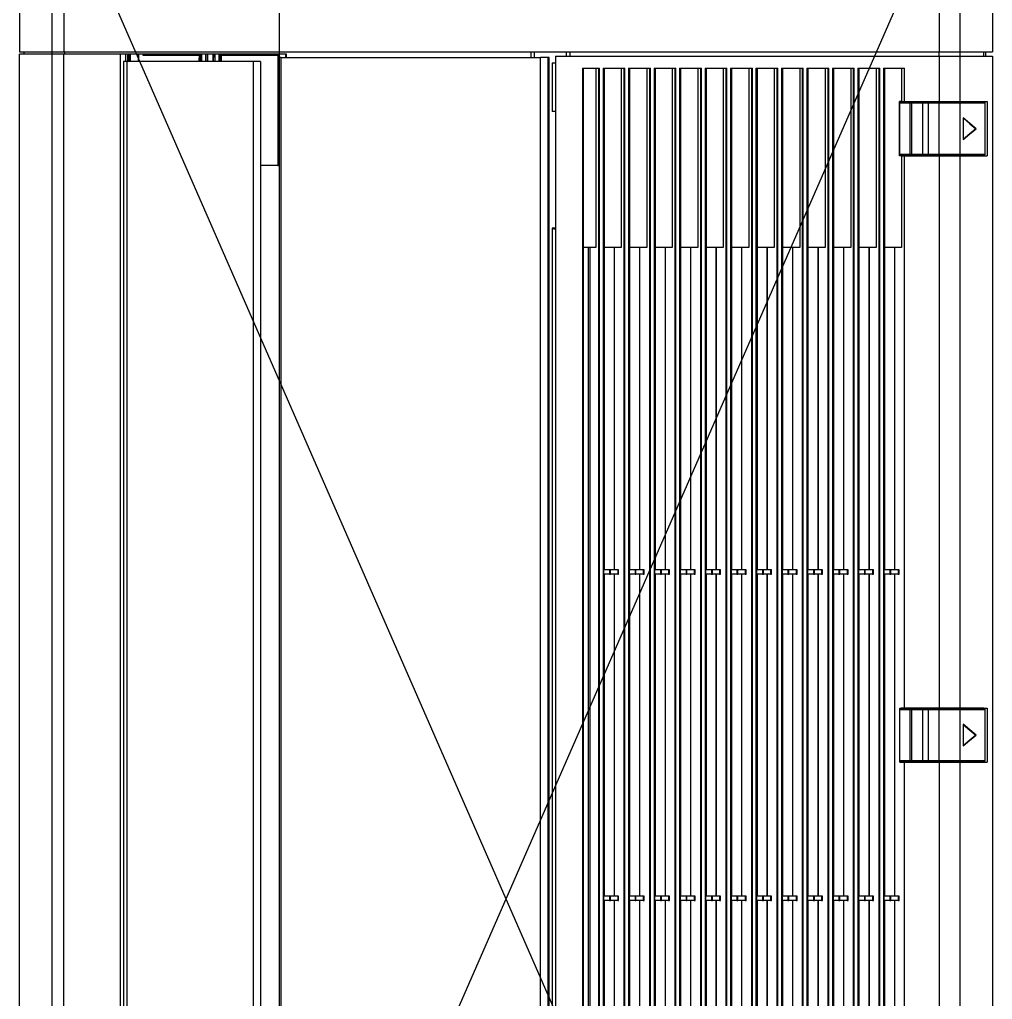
# Model space of a CAD drawing. Header units: inches. Extents: x 47110 to 276445, y 19043 to 183074.
# Drawn here: x 137033.1 to 137483.1, y 131092.5 to 131545.7 of the extents above; entities that cross this region are included whole.
import ezdxf

# ---------------------------------------------------------------- set-up
doc = ezdxf.new("R2010")
doc.units = ezdxf.units.IN
doc.header["$LTSCALE"] = 50
doc.header["$MEASUREMENT"] = 0
doc.layers.add('purge', color=190, linetype='Continuous', plot=False)

# ---------------------------------------------------------------- blocks, each defined once
blk = doc.blocks.new('FSFSGF')
at = {"color": 8}
for p, q in [((325592.82, 82269.86), (325592.82, 83050.86)), ((325618.89, 83050.86), (325618.89, 82269.86)), ((325639.32, 83050.86), (325639.32, 82269.86)), ((325189.31, 82270.86), (325189.31, 83049.86)), ((325391.4, 82270.86), (325391.4, 83049.86)), ((325394.4, 83049.36), (325394.4, 82271.36)), ((325394.99, 82271.36), (325394.99, 83049.36)), ((325398.4, 83049.36), (325398.4, 82271.36)), ((325518.28, 83049.36), (325518.28, 82271.36)), ((325519.32, 82271.36), (325519.32, 83049.36)), ((325527.82, 82273.36), (325527.82, 83047.36)), ((325531.26, 82273.36), (325531.26, 83047.36)), ((325589.63, 83047.36), (325589.63, 82273.36)), ((325591.32, 82273.36), (325591.32, 83047.36)), ((325239.73, 82276.36), (325239.73, 83044.86)), ((325241.41, 83044.86), (325241.41, 82276.36)), ((325241.87, 82276.36), (325241.87, 83044.86)), ((325251.52, 82276.36), (325251.52, 83044.86)), ((325253.2, 83044.86), (325253.2, 82276.36)), ((325253.66, 82276.36), (325253.66, 83044.86)), ((325263.31, 82276.36), (325263.31, 83044.86)), ((325264.99, 83044.86), (325264.99, 82276.36)), ((325265.45, 82276.36), (325265.45, 83044.86)), ((325275.1, 82276.36), (325275.1, 83044.86)), ((325276.78, 83044.86), (325276.78, 82276.36)), ((325277.24, 82276.36), (325277.24, 83044.86)), ((325286.89, 82276.36), (325286.89, 83044.86)), ((325288.57, 83044.86), (325288.57, 82276.36)), ((325289.03, 82276.36), (325289.03, 83044.86)), ((325298.68, 82276.36), (325298.68, 83044.86)), ((325300.36, 83044.86), (325300.36, 82276.36)), ((325300.82, 82276.36), (325300.82, 83044.86)), ((325310.47, 82276.36), (325310.47, 83044.86)), ((325312.15, 83044.86), (325312.15, 82276.36)), ((325312.61, 82276.36), (325312.61, 83044.86)), ((325322.26, 82276.36), (325322.26, 83044.86)), ((325323.94, 83044.86), (325323.94, 82276.36)), ((325324.4, 82276.36), (325324.4, 83044.86)), ((325334.05, 82276.36), (325334.05, 83044.86)), ((325335.73, 83044.86), (325335.73, 82276.36)), ((325336.19, 82276.36), (325336.19, 83044.86)), ((325345.84, 82276.36), (325345.84, 83044.86)), ((325347.52, 83044.86), (325347.52, 82276.36)), ((325347.98, 82276.36), (325347.98, 83044.86)), ((325357.64, 82276.36), (325357.64, 83044.86)), ((325359.31, 83044.86), (325359.31, 82276.36)), ((325359.77, 82276.36), (325359.77, 83044.86)), ((325369.43, 82276.36), (325369.43, 83044.86)), ((325371.1, 83044.86), (325371.1, 82276.36)), ((325371.56, 82276.36), (325371.56, 83044.86)), ((325378.42, 83044.86), (325378.42, 82276.36)), ((325378.9, 82276.36), (325378.9, 83044.86)), ((325392.9, 82350.36), (325392.9, 83025.86)), ((325375.45, 82963.36), (325375.45, 82359.26)), ((325376.27, 82359.26), (325376.27, 82963.36)), ((325234.44, 82810.36), (325234.44, 82661.36)), ((325234.5, 82810.36), (325234.5, 82661.36)), ((325239.25, 82661.36), (325239.25, 82810.36)), ((325246.23, 82810.36), (325246.23, 82661.36)), ((325246.29, 82810.36), (325246.29, 82661.36)), ((325251.04, 82661.36), (325251.04, 82810.36)), ((325258.02, 82810.36), (325258.02, 82661.36)), ((325258.08, 82810.36), (325258.08, 82661.36)), ((325262.83, 82661.36), (325262.83, 82810.36)), ((325269.81, 82810.36), (325269.81, 82661.36)), ((325269.87, 82810.36), (325269.87, 82661.36)), ((325274.62, 82661.36), (325274.62, 82810.36)), ((325281.6, 82810.36), (325281.6, 82661.36)), ((325281.66, 82810.36), (325281.66, 82661.36)), ((325286.41, 82661.36), (325286.41, 82810.36)), ((325293.39, 82810.36), (325293.39, 82661.36)), ((325293.45, 82810.36), (325293.45, 82661.36)), ((325298.2, 82661.36), (325298.2, 82810.36)), ((325305.18, 82810.36), (325305.18, 82661.36)), ((325305.24, 82810.36), (325305.24, 82661.36)), ((325309.99, 82661.36), (325309.99, 82810.36)), ((325316.97, 82810.36), (325316.97, 82661.36)), ((325317.03, 82810.36), (325317.03, 82661.36)), ((325321.78, 82661.36), (325321.78, 82810.36)), ((325328.76, 82810.36), (325328.76, 82661.36)), ((325328.82, 82810.36), (325328.82, 82661.36)), ((325333.57, 82661.36), (325333.57, 82810.36)), ((325340.55, 82810.36), (325340.55, 82661.36)), ((325340.61, 82810.36), (325340.61, 82661.36)), ((325345.36, 82661.36), (325345.36, 82810.36)), ((325352.34, 82810.36), (325352.34, 82661.36)), ((325352.4, 82810.36), (325352.4, 82661.36)), ((325357.16, 82661.36), (325357.16, 82810.36)), ((325364.13, 82810.36), (325364.13, 82661.36)), ((325364.19, 82810.36), (325364.19, 82661.36)), ((325368.95, 82661.36), (325368.95, 82810.36)), ((325213.95, 82597.36), (325213.95, 82723.36)), ((325229.93, 82723.36), (325229.93, 82597.36)), ((325232.5, 82661.36), (325232.5, 82659.36)), ((325232.69, 82661.36), (325232.5, 82661.36)), ((325232.96, 82661.36), (325232.69, 82661.36)), ((325232.96, 82659.36), (325232.96, 82661.36)), ((325232.96, 82661.36), (325236.31, 82661.36)), ((325236.31, 82661.36), (325236.31, 82659.36)), ((325236.55, 82661.36), (325236.31, 82661.36)), ((325236.72, 82661.36), (325236.55, 82661.36)), ((325236.72, 82659.36), (325236.72, 82661.36)), ((325236.72, 82661.36), (325239.31, 82661.36)), ((325239.31, 82661.36), (325239.31, 82659.36)), ((325244.29, 82661.36), (325244.29, 82659.36)), ((325244.48, 82661.36), (325244.29, 82661.36)), ((325244.75, 82661.36), (325244.48, 82661.36)), ((325244.75, 82659.36), (325244.75, 82661.36)), ((325244.75, 82661.36), (325248.1, 82661.36)), ((325248.1, 82661.36), (325248.1, 82659.36)), ((325248.34, 82661.36), (325248.1, 82661.36)), ((325248.52, 82661.36), (325248.34, 82661.36)), ((325248.52, 82659.36), (325248.52, 82661.36)), ((325248.52, 82661.36), (325251.1, 82661.36)), ((325251.1, 82661.36), (325251.1, 82659.36)), ((325256.08, 82661.36), (325256.08, 82659.36)), ((325256.27, 82661.36), (325256.08, 82661.36)), ((325256.54, 82661.36), (325256.27, 82661.36)), ((325256.54, 82659.36), (325256.54, 82661.36)), ((325256.54, 82661.36), (325259.89, 82661.36)), ((325259.89, 82661.36), (325259.89, 82659.36)), ((325260.13, 82661.36), (325259.89, 82661.36)), ((325260.31, 82661.36), (325260.13, 82661.36)), ((325260.31, 82661.36), (325262.89, 82661.36)), ((325260.31, 82659.36), (325260.31, 82661.36)), ((325262.89, 82661.36), (325262.89, 82659.36)), ((325267.87, 82661.36), (325267.87, 82659.36)), ((325268.07, 82661.36), (325267.87, 82661.36)), ((325268.33, 82661.36), (325268.07, 82661.36)), ((325268.33, 82659.36), (325268.33, 82661.36)), ((325268.33, 82661.36), (325271.68, 82661.36)), ((325271.68, 82661.36), (325271.68, 82659.36)), ((325271.92, 82661.36), (325271.68, 82661.36)), ((325272.1, 82661.36), (325271.92, 82661.36)), ((325272.1, 82661.36), (325274.68, 82661.36)), ((325272.1, 82659.36), (325272.1, 82661.36)), ((325274.68, 82661.36), (325274.68, 82659.36)), ((325279.66, 82661.36), (325279.66, 82659.36)), ((325279.86, 82661.36), (325279.66, 82661.36)), ((325280.12, 82661.36), (325279.86, 82661.36)), ((325280.12, 82659.36), (325280.12, 82661.36)), ((325280.12, 82661.36), (325283.47, 82661.36)), ((325283.47, 82661.36), (325283.47, 82659.36)), ((325283.71, 82661.36), (325283.47, 82661.36)), ((325283.89, 82661.36), (325283.71, 82661.36)), ((325283.89, 82661.36), (325286.48, 82661.36)), ((325283.89, 82659.36), (325283.89, 82661.36)), ((325286.48, 82661.36), (325286.48, 82659.36)), ((325291.45, 82661.36), (325291.45, 82659.36)), ((325291.65, 82661.36), (325291.45, 82661.36)), ((325291.91, 82661.36), (325291.65, 82661.36)), ((325291.91, 82659.36), (325291.91, 82661.36)), ((325291.91, 82661.36), (325295.26, 82661.36)), ((325295.26, 82661.36), (325295.26, 82659.36)), ((325295.5, 82661.36), (325295.26, 82661.36)), ((325295.68, 82661.36), (325295.5, 82661.36)), ((325295.68, 82661.36), (325298.27, 82661.36)), ((325295.68, 82659.36), (325295.68, 82661.36)), ((325298.27, 82661.36), (325298.27, 82659.36)), ((325303.24, 82661.36), (325303.24, 82659.36)), ((325303.44, 82661.36), (325303.24, 82661.36)), ((325303.7, 82661.36), (325303.44, 82661.36)), ((325303.7, 82659.36), (325303.7, 82661.36)), ((325303.7, 82661.36), (325307.05, 82661.36)), ((325307.05, 82661.36), (325307.05, 82659.36)), ((325307.29, 82661.36), (325307.05, 82661.36)), ((325307.47, 82661.36), (325307.29, 82661.36)), ((325307.47, 82661.36), (325310.06, 82661.36)), ((325307.47, 82659.36), (325307.47, 82661.36)), ((325310.06, 82661.36), (325310.06, 82659.36)), ((325315.04, 82661.36), (325315.04, 82659.36)), ((325315.23, 82661.36), (325315.04, 82661.36)), ((325315.49, 82661.36), (325315.23, 82661.36)), ((325315.49, 82659.36), (325315.49, 82661.36)), ((325315.49, 82661.36), (325318.84, 82661.36)), ((325318.84, 82661.36), (325318.84, 82659.36)), ((325319.08, 82661.36), (325318.84, 82661.36)), ((325319.26, 82661.36), (325319.08, 82661.36)), ((325319.26, 82661.36), (325321.85, 82661.36)), ((325319.26, 82659.36), (325319.26, 82661.36)), ((325321.85, 82661.36), (325321.85, 82659.36)), ((325326.83, 82661.36), (325326.83, 82659.36)), ((325327.02, 82661.36), (325326.83, 82661.36)), ((325327.28, 82661.36), (325327.02, 82661.36)), ((325327.28, 82659.36), (325327.28, 82661.36)), ((325327.28, 82661.36), (325330.63, 82661.36)), ((325330.63, 82661.36), (325330.63, 82659.36)), ((325330.87, 82661.36), (325330.63, 82661.36)), ((325331.05, 82661.36), (325330.87, 82661.36)), ((325331.05, 82659.36), (325331.05, 82661.36)), ((325331.05, 82661.36), (325333.64, 82661.36)), ((325333.64, 82661.36), (325333.64, 82659.36)), ((325338.62, 82661.36), (325338.62, 82659.36)), ((325338.81, 82661.36), (325338.62, 82661.36)), ((325339.07, 82661.36), (325338.81, 82661.36)), ((325339.07, 82659.36), (325339.07, 82661.36)), ((325339.07, 82661.36), (325342.42, 82661.36)), ((325342.42, 82661.36), (325342.42, 82659.36)), ((325342.66, 82661.36), (325342.42, 82661.36)), ((325342.84, 82661.36), (325342.66, 82661.36)), ((325342.84, 82659.36), (325342.84, 82661.36)), ((325342.84, 82661.36), (325345.43, 82661.36)), ((325345.43, 82661.36), (325345.43, 82659.36)), ((325350.41, 82661.36), (325350.41, 82659.36)), ((325350.6, 82661.36), (325350.41, 82661.36)), ((325350.86, 82661.36), (325350.6, 82661.36)), ((325350.86, 82659.36), (325350.86, 82661.36)), ((325350.86, 82661.36), (325354.21, 82661.36)), ((325354.21, 82661.36), (325354.21, 82659.36)), ((325354.46, 82661.36), (325354.21, 82661.36)), ((325354.63, 82661.36), (325354.46, 82661.36)), ((325354.63, 82661.36), (325357.22, 82661.36)), ((325354.63, 82659.36), (325354.63, 82661.36)), ((325357.22, 82661.36), (325357.22, 82659.36)), ((325362.2, 82661.36), (325362.2, 82659.36)), ((325362.39, 82661.36), (325362.2, 82661.36)), ((325362.65, 82661.36), (325362.39, 82661.36)), ((325362.65, 82659.36), (325362.65, 82661.36)), ((325362.65, 82661.36), (325366, 82661.36)), ((325366, 82661.36), (325366, 82659.36)), ((325366.25, 82661.36), (325366, 82661.36)), ((325366.42, 82661.36), (325366.25, 82661.36)), ((325366.42, 82659.36), (325366.42, 82661.36)), ((325366.42, 82661.36), (325369.01, 82661.36)), ((325369.01, 82661.36), (325369.01, 82659.36)), ((325232.5, 82659.36), (325232.69, 82659.36)), ((325232.69, 82659.36), (325232.96, 82659.36)), ((325232.96, 82659.36), (325236.31, 82659.36)), ((325234.44, 82659.36), (325234.44, 82510.36)), ((325234.5, 82659.36), (325234.5, 82510.36)), ((325236.31, 82659.36), (325236.55, 82659.36)), ((325236.55, 82659.36), (325236.72, 82659.36)), ((325236.72, 82659.36), (325239.31, 82659.36)), ((325239.25, 82510.36), (325239.25, 82659.36)), ((325244.29, 82659.36), (325244.48, 82659.36)), ((325244.48, 82659.36), (325244.75, 82659.36)), ((325244.75, 82659.36), (325248.1, 82659.36)), ((325246.23, 82659.36), (325246.23, 82510.36)), ((325246.29, 82659.36), (325246.29, 82510.36)), ((325248.1, 82659.36), (325248.34, 82659.36)), ((325248.34, 82659.36), (325248.52, 82659.36)), ((325248.52, 82659.36), (325251.1, 82659.36)), ((325251.04, 82510.36), (325251.04, 82659.36)), ((325256.08, 82659.36), (325256.27, 82659.36)), ((325256.27, 82659.36), (325256.54, 82659.36)), ((325256.54, 82659.36), (325259.89, 82659.36)), ((325258.02, 82659.36), (325258.02, 82510.36)), ((325258.08, 82659.36), (325258.08, 82510.36)), ((325259.89, 82659.36), (325260.13, 82659.36)), ((325260.13, 82659.36), (325260.31, 82659.36)), ((325260.31, 82659.36), (325262.89, 82659.36)), ((325262.83, 82510.36), (325262.83, 82659.36)), ((325267.87, 82659.36), (325268.07, 82659.36)), ((325268.07, 82659.36), (325268.33, 82659.36)), ((325268.33, 82659.36), (325271.68, 82659.36)), ((325269.81, 82659.36), (325269.81, 82510.36)), ((325269.87, 82659.36), (325269.87, 82510.36)), ((325271.68, 82659.36), (325271.92, 82659.36)), ((325271.92, 82659.36), (325272.1, 82659.36)), ((325272.1, 82659.36), (325274.68, 82659.36)), ((325274.62, 82510.36), (325274.62, 82659.36)), ((325279.66, 82659.36), (325279.86, 82659.36)), ((325279.86, 82659.36), (325280.12, 82659.36)), ((325280.12, 82659.36), (325283.47, 82659.36)), ((325281.6, 82659.36), (325281.6, 82510.36)), ((325281.66, 82659.36), (325281.66, 82510.36)), ((325283.47, 82659.36), (325283.71, 82659.36)), ((325283.71, 82659.36), (325283.89, 82659.36)), ((325283.89, 82659.36), (325286.48, 82659.36)), ((325286.41, 82510.36), (325286.41, 82659.36)), ((325291.45, 82659.36), (325291.65, 82659.36)), ((325291.65, 82659.36), (325291.91, 82659.36)), ((325291.91, 82659.36), (325295.26, 82659.36)), ((325293.39, 82659.36), (325293.39, 82510.36)), ((325293.45, 82659.36), (325293.45, 82510.36)), ((325295.26, 82659.36), (325295.5, 82659.36)), ((325295.5, 82659.36), (325295.68, 82659.36)), ((325295.68, 82659.36), (325298.27, 82659.36)), ((325298.2, 82510.36), (325298.2, 82659.36)), ((325303.24, 82659.36), (325303.44, 82659.36)), ((325303.44, 82659.36), (325303.7, 82659.36)), ((325303.7, 82659.36), (325307.05, 82659.36)), ((325305.18, 82659.36), (325305.18, 82510.36)), ((325305.24, 82659.36), (325305.24, 82510.36)), ((325307.05, 82659.36), (325307.29, 82659.36)), ((325307.29, 82659.36), (325307.47, 82659.36)), ((325307.47, 82659.36), (325310.06, 82659.36)), ((325309.99, 82510.36), (325309.99, 82659.36)), ((325315.04, 82659.36), (325315.23, 82659.36)), ((325315.23, 82659.36), (325315.49, 82659.36)), ((325315.49, 82659.36), (325318.84, 82659.36)), ((325316.97, 82659.36), (325316.97, 82510.36)), ((325317.03, 82659.36), (325317.03, 82510.36)), ((325318.84, 82659.36), (325319.08, 82659.36)), ((325319.08, 82659.36), (325319.26, 82659.36)), ((325319.26, 82659.36), (325321.85, 82659.36)), ((325321.78, 82510.36), (325321.78, 82659.36)), ((325326.83, 82659.36), (325327.02, 82659.36)), ((325327.02, 82659.36), (325327.28, 82659.36)), ((325327.28, 82659.36), (325330.63, 82659.36)), ((325328.76, 82659.36), (325328.76, 82510.36)), ((325328.82, 82659.36), (325328.82, 82510.36)), ((325330.63, 82659.36), (325330.87, 82659.36)), ((325330.87, 82659.36), (325331.05, 82659.36)), ((325331.05, 82659.36), (325333.64, 82659.36)), ((325333.57, 82510.36), (325333.57, 82659.36)), ((325338.62, 82659.36), (325338.81, 82659.36)), ((325338.81, 82659.36), (325339.07, 82659.36)), ((325339.07, 82659.36), (325342.42, 82659.36)), ((325340.55, 82659.36), (325340.55, 82510.36)), ((325340.61, 82659.36), (325340.61, 82510.36)), ((325342.42, 82659.36), (325342.66, 82659.36)), ((325342.66, 82659.36), (325342.84, 82659.36)), ((325342.84, 82659.36), (325345.43, 82659.36)), ((325345.36, 82510.36), (325345.36, 82659.36)), ((325350.41, 82659.36), (325350.6, 82659.36)), ((325350.6, 82659.36), (325350.86, 82659.36)), ((325350.86, 82659.36), (325354.21, 82659.36)), ((325352.34, 82659.36), (325352.34, 82510.36)), ((325352.4, 82659.36), (325352.4, 82510.36)), ((325354.21, 82659.36), (325354.46, 82659.36)), ((325354.46, 82659.36), (325354.63, 82659.36)), ((325354.63, 82659.36), (325357.22, 82659.36)), ((325357.16, 82510.36), (325357.16, 82659.36)), ((325362.2, 82659.36), (325362.39, 82659.36)), ((325362.39, 82659.36), (325362.65, 82659.36)), ((325362.65, 82659.36), (325366, 82659.36)), ((325364.13, 82659.36), (325364.13, 82510.36)), ((325364.19, 82659.36), (325364.19, 82510.36)), ((325366, 82659.36), (325366.25, 82659.36)), ((325366.25, 82659.36), (325366.42, 82659.36)), ((325366.42, 82659.36), (325369.01, 82659.36)), ((325368.95, 82510.36), (325368.95, 82659.36)), ((325191.73, 82572.36), (325191.73, 82597.36)), ((325194.63, 82597.36), (325191.73, 82597.36)), ((325192.86, 82596.76), (325192.97, 82597.12)), ((325192.97, 82597.12), (325193.23, 82597.26)), ((325196.04, 82597.26), (325193.23, 82597.26)), ((325197.95, 82597.36), (325194.63, 82597.36)), ((325199.19, 82597.26), (325196.04, 82597.26)), ((325201.62, 82597.36), (325197.95, 82597.36)), ((325202.62, 82597.26), (325199.19, 82597.26)), ((325205.56, 82597.36), (325201.62, 82597.36)), ((325206.26, 82597.26), (325202.62, 82597.26)), ((325205.18, 82597.26), (325205.28, 82597.36)), ((325209.7, 82597.36), (325205.56, 82597.36)), ((325210.07, 82597.26), (325206.26, 82597.26)), ((325207.58, 82597.36), (325207.58, 82597.26)), ((325213.95, 82597.36), (325209.7, 82597.36)), ((325213.97, 82597.26), (325210.07, 82597.26)), ((325212.58, 82597.26), (325212.58, 82597.36)), ((325229.93, 82597.36), (325213.95, 82597.36)), ((325213.95, 82597.12), (325213.97, 82597.26)), ((325213.95, 82596.76), (325213.95, 82597.12)), ((325215.69, 82597.26), (325213.97, 82597.26)), ((325214.58, 82597.36), (325214.58, 82597.26)), ((325217.24, 82597.26), (325215.69, 82597.26)), ((325218.49, 82597.26), (325217.24, 82597.26)), ((325219.33, 82597.26), (325218.49, 82597.26)), ((325218.86, 82596.76), (325218.99, 82597.12)), ((325218.99, 82597.12), (325219.33, 82597.26)), ((325220.24, 82597.26), (325219.33, 82597.26)), ((325221.68, 82597.26), (325220.24, 82597.26)), ((325226.59, 82597.26), (325221.68, 82597.26)), ((325221.68, 82597.26), (325221.68, 82597.12)), ((325221.68, 82597.12), (325221.68, 82596.76)), ((325226.85, 82597.26), (325226.59, 82597.26)), ((325226.59, 82597.26), (325226.59, 82597.12)), ((325226.59, 82597.12), (325226.59, 82596.76)), ((325227.03, 82597.26), (325226.85, 82597.26)), ((325231.51, 82597.26), (325227.03, 82597.26)), ((325227.03, 82597.26), (325227.34, 82597.12)), ((325227.34, 82597.12), (325227.47, 82596.76)), ((325232.08, 82597.36), (325229.93, 82597.36)), ((325231.91, 82597.12), (325231.51, 82597.26)), ((325232.08, 82596.76), (325231.91, 82597.12)), ((325232.08, 82597.36), (325232.08, 82572.36)), ((325192.73, 82596.76), (325192.73, 82572.96)), ((325192.73, 82596.76), (325192.76, 82596.76)), ((325192.76, 82596.76), (325192.86, 82596.76)), ((325192.86, 82572.96), (325192.86, 82596.76)), ((325192.86, 82596.76), (325195.72, 82596.76)), ((325195.72, 82596.76), (325198.92, 82596.76)), ((325198.92, 82596.76), (325202.4, 82596.76)), ((325202.4, 82596.76), (325206.11, 82596.76)), ((325206.11, 82596.76), (325209.98, 82596.76)), ((325209.98, 82596.76), (325213.95, 82596.76)), ((325213.95, 82596.76), (325213.95, 82572.96)), ((325213.95, 82596.76), (325216.02, 82596.76)), ((325216.02, 82596.76), (325217.75, 82596.76)), ((325217.75, 82596.76), (325218.86, 82596.76)), ((325218.86, 82596.76), (325218.86, 82572.96)), ((325218.86, 82596.76), (325219.95, 82596.76)), ((325219.95, 82596.76), (325221.68, 82596.76)), ((325221.68, 82596.76), (325226.59, 82596.76)), ((325221.68, 82572.96), (325221.68, 82596.76)), ((325226.59, 82596.76), (325226.59, 82572.96)), ((325226.59, 82596.76), (325227.1, 82596.76)), ((325227.1, 82596.76), (325227.47, 82596.76)), ((325227.47, 82572.96), (325227.47, 82596.76)), ((325227.47, 82596.76), (325232.08, 82596.76)), ((325232.08, 82596.76), (325232.08, 82572.96)), ((325199.7, 82587.18), (325202.68, 82589.65)), ((325202.8, 82589.84), (325199.71, 82587.27)), ((325202.68, 82589.65), (325202.69, 82589.66)), ((325202.68, 82589.65), (325202.68, 82580.08)), ((325202.68, 82589.65), (325202.68, 82589.65)), ((325202.68, 82589.65), (325202.68, 82589.65)), ((325202.69, 82589.67), (325202.72, 82589.72)), ((325202.69, 82589.66), (325202.69, 82589.67)), ((325202.72, 82589.72), (325202.75, 82589.77)), ((325202.75, 82589.77), (325202.76, 82589.8)), ((325202.76, 82589.8), (325202.78, 82589.82)), ((325202.78, 82589.82), (325202.79, 82589.83)), ((325202.79, 82589.83), (325202.8, 82589.84)), ((325202.82, 82589.86), (325202.8, 82589.84)), ((325202.82, 82579.86), (325202.82, 82589.86)), ((325199.71, 82587.27), (325196.82, 82584.86)), ((325196.82, 82584.86), (325199.71, 82582.46)), ((325196.82, 82584.86), (325196.82, 82584.86)), ((325196.82, 82584.86), (325196.83, 82584.86)), ((325196.83, 82584.86), (325196.84, 82584.86)), ((325196.84, 82584.86), (325196.86, 82584.86)), ((325196.86, 82584.86), (325196.89, 82584.86)), ((325196.89, 82584.86), (325196.92, 82584.86)), ((325196.92, 82584.86), (325199.7, 82587.18)), ((325199.7, 82582.55), (325196.92, 82584.86)), ((325196.92, 82584.86), (325196.92, 82584.86)), ((325196.92, 82584.86), (325196.92, 82584.86)), ((325202.68, 82580.08), (325199.7, 82582.55)), ((325199.71, 82582.46), (325202.8, 82579.88)), ((325202.68, 82580.07), (325202.68, 82580.08)), ((325202.69, 82580.07), (325202.68, 82580.07)), ((325202.68, 82580.07), (325202.68, 82580.07)), ((325202.69, 82580.06), (325202.69, 82580.07)), ((325202.72, 82580), (325202.69, 82580.06)), ((325202.75, 82579.95), (325202.72, 82580)), ((325202.76, 82579.93), (325202.75, 82579.95)), ((325202.78, 82579.9), (325202.76, 82579.93)), ((325202.79, 82579.89), (325202.78, 82579.9)), ((325202.8, 82579.88), (325202.79, 82579.89)), ((325202.8, 82579.88), (325202.82, 82579.86)), ((325194.63, 82572.36), (325191.73, 82572.36)), ((325192.76, 82572.96), (325192.73, 82572.96)), ((325192.86, 82572.96), (325192.76, 82572.96)), ((325195.72, 82572.96), (325192.86, 82572.96)), ((325192.97, 82572.61), (325192.86, 82572.96)), ((325193.23, 82572.46), (325192.97, 82572.61)), ((325193.23, 82572.46), (325196.04, 82572.46)), ((325197.95, 82572.36), (325194.63, 82572.36)), ((325198.92, 82572.96), (325195.72, 82572.96)), ((325196.04, 82572.46), (325199.19, 82572.46)), ((325201.62, 82572.36), (325197.95, 82572.36)), ((325202.4, 82572.96), (325198.92, 82572.96)), ((325199.19, 82572.46), (325202.62, 82572.46)), ((325205.56, 82572.36), (325201.62, 82572.36)), ((325206.11, 82572.96), (325202.4, 82572.96)), ((325202.62, 82572.46), (325206.26, 82572.46)), ((325205.18, 82572.46), (325205.28, 82572.36)), ((325209.7, 82572.36), (325205.56, 82572.36)), ((325209.98, 82572.96), (325206.11, 82572.96)), ((325206.26, 82572.46), (325210.07, 82572.46)), ((325207.58, 82572.36), (325207.58, 82572.46)), ((325213.95, 82572.36), (325209.7, 82572.36)), ((325213.95, 82572.96), (325209.98, 82572.96)), ((325210.07, 82572.46), (325213.97, 82572.46)), ((325212.58, 82572.46), (325212.58, 82572.36)), ((325213.95, 82572.61), (325213.95, 82572.96)), ((325216.02, 82572.96), (325213.95, 82572.96)), ((325213.97, 82572.46), (325213.95, 82572.61)), ((325213.95, 82316.86), (325213.95, 82572.36)), ((325229.93, 82572.36), (325213.95, 82572.36)), ((325213.97, 82572.46), (325215.69, 82572.46)), ((325214.58, 82572.36), (325214.58, 82572.46)), ((325215.69, 82572.46), (325217.24, 82572.46)), ((325217.75, 82572.96), (325216.02, 82572.96)), ((325217.24, 82572.46), (325218.49, 82572.46)), ((325218.86, 82572.96), (325217.75, 82572.96)), ((325218.49, 82572.46), (325219.33, 82572.46)), ((325219.95, 82572.96), (325218.86, 82572.96)), ((325218.99, 82572.61), (325218.86, 82572.96)), ((325219.33, 82572.46), (325218.99, 82572.61)), ((325219.33, 82572.46), (325220.24, 82572.46)), ((325221.68, 82572.96), (325219.95, 82572.96)), ((325220.24, 82572.46), (325221.68, 82572.46)), ((325226.59, 82572.96), (325221.68, 82572.96)), ((325221.68, 82572.96), (325221.68, 82572.61)), ((325221.68, 82572.61), (325221.68, 82572.46)), ((325221.68, 82572.46), (325226.59, 82572.46)), ((325227.1, 82572.96), (325226.59, 82572.96)), ((325226.59, 82572.96), (325226.59, 82572.61)), ((325226.59, 82572.61), (325226.59, 82572.46)), ((325226.59, 82572.46), (325226.85, 82572.46)), ((325226.85, 82572.46), (325227.03, 82572.46)), ((325227.34, 82572.61), (325227.03, 82572.46)), ((325227.03, 82572.46), (325231.51, 82572.46)), ((325227.47, 82572.96), (325227.1, 82572.96)), ((325227.47, 82572.96), (325227.34, 82572.61)), ((325232.08, 82572.96), (325227.47, 82572.96)), ((325229.93, 82572.36), (325229.93, 82316.86)), ((325232.08, 82572.36), (325229.93, 82572.36)), ((325231.51, 82572.46), (325231.91, 82572.61)), ((325231.91, 82572.61), (325232.08, 82572.96)), ((325232.5, 82510.36), (325232.5, 82508.36)), ((325232.69, 82510.36), (325232.5, 82510.36)), ((325232.5, 82508.36), (325232.69, 82508.36)), ((325232.96, 82510.36), (325232.69, 82510.36)), ((325232.69, 82508.36), (325232.96, 82508.36)), ((325232.96, 82508.36), (325232.96, 82510.36)), ((325232.96, 82510.36), (325236.31, 82510.36)), ((325232.96, 82508.36), (325236.31, 82508.36)), ((325234.44, 82508.36), (325234.44, 82359.26)), ((325234.5, 82508.36), (325234.5, 82359.26)), ((325236.31, 82510.36), (325236.31, 82508.36)), ((325236.55, 82510.36), (325236.31, 82510.36)), ((325236.31, 82508.36), (325236.55, 82508.36)), ((325236.72, 82510.36), (325236.55, 82510.36)), ((325236.55, 82508.36), (325236.72, 82508.36)), ((325236.72, 82510.36), (325239.31, 82510.36)), ((325236.72, 82508.36), (325236.72, 82510.36)), ((325236.72, 82508.36), (325239.31, 82508.36)), ((325239.25, 82359.26), (325239.25, 82508.36)), ((325239.31, 82510.36), (325239.31, 82508.36)), ((325244.29, 82510.36), (325244.29, 82508.36)), ((325244.48, 82510.36), (325244.29, 82510.36)), ((325244.29, 82508.36), (325244.48, 82508.36)), ((325244.75, 82510.36), (325244.48, 82510.36)), ((325244.48, 82508.36), (325244.75, 82508.36)), ((325244.75, 82508.36), (325244.75, 82510.36)), ((325244.75, 82510.36), (325248.1, 82510.36)), ((325244.75, 82508.36), (325248.1, 82508.36)), ((325246.23, 82508.36), (325246.23, 82359.26)), ((325246.29, 82508.36), (325246.29, 82359.26)), ((325248.1, 82510.36), (325248.1, 82508.36)), ((325248.34, 82510.36), (325248.1, 82510.36)), ((325248.1, 82508.36), (325248.34, 82508.36)), ((325248.52, 82510.36), (325248.34, 82510.36)), ((325248.34, 82508.36), (325248.52, 82508.36)), ((325248.52, 82508.36), (325248.52, 82510.36)), ((325248.52, 82510.36), (325251.1, 82510.36)), ((325248.52, 82508.36), (325251.1, 82508.36)), ((325251.04, 82359.26), (325251.04, 82508.36)), ((325251.1, 82510.36), (325251.1, 82508.36)), ((325256.08, 82510.36), (325256.08, 82508.36)), ((325256.27, 82510.36), (325256.08, 82510.36)), ((325256.08, 82508.36), (325256.27, 82508.36)), ((325256.54, 82510.36), (325256.27, 82510.36)), ((325256.27, 82508.36), (325256.54, 82508.36)), ((325256.54, 82508.36), (325256.54, 82510.36)), ((325256.54, 82510.36), (325259.89, 82510.36)), ((325256.54, 82508.36), (325259.89, 82508.36)), ((325258.02, 82508.36), (325258.02, 82359.26)), ((325258.08, 82508.36), (325258.08, 82359.26)), ((325259.89, 82510.36), (325259.89, 82508.36)), ((325260.13, 82510.36), (325259.89, 82510.36)), ((325259.89, 82508.36), (325260.13, 82508.36)), ((325260.31, 82510.36), (325260.13, 82510.36)), ((325260.13, 82508.36), (325260.31, 82508.36)), ((325260.31, 82508.36), (325260.31, 82510.36)), ((325260.31, 82510.36), (325262.89, 82510.36)), ((325260.31, 82508.36), (325262.89, 82508.36)), ((325262.83, 82359.26), (325262.83, 82508.36)), ((325262.89, 82510.36), (325262.89, 82508.36)), ((325267.87, 82510.36), (325267.87, 82508.36)), ((325268.07, 82510.36), (325267.87, 82510.36)), ((325267.87, 82508.36), (325268.07, 82508.36)), ((325268.33, 82510.36), (325268.07, 82510.36)), ((325268.07, 82508.36), (325268.33, 82508.36)), ((325268.33, 82508.36), (325268.33, 82510.36)), ((325268.33, 82510.36), (325271.68, 82510.36)), ((325268.33, 82508.36), (325271.68, 82508.36)), ((325269.81, 82508.36), (325269.81, 82359.26)), ((325269.87, 82508.36), (325269.87, 82359.26)), ((325271.68, 82510.36), (325271.68, 82508.36)), ((325271.92, 82510.36), (325271.68, 82510.36)), ((325271.68, 82508.36), (325271.92, 82508.36)), ((325272.1, 82510.36), (325271.92, 82510.36)), ((325271.92, 82508.36), (325272.1, 82508.36)), ((325272.1, 82510.36), (325274.68, 82510.36)), ((325272.1, 82508.36), (325272.1, 82510.36)), ((325272.1, 82508.36), (325274.68, 82508.36)), ((325274.62, 82359.26), (325274.62, 82508.36)), ((325274.68, 82510.36), (325274.68, 82508.36)), ((325279.66, 82510.36), (325279.66, 82508.36)), ((325279.86, 82510.36), (325279.66, 82510.36)), ((325279.66, 82508.36), (325279.86, 82508.36)), ((325280.12, 82510.36), (325279.86, 82510.36)), ((325279.86, 82508.36), (325280.12, 82508.36)), ((325280.12, 82508.36), (325280.12, 82510.36)), ((325280.12, 82510.36), (325283.47, 82510.36)), ((325280.12, 82508.36), (325283.47, 82508.36)), ((325281.6, 82508.36), (325281.6, 82359.26)), ((325281.66, 82508.36), (325281.66, 82359.26)), ((325283.47, 82510.36), (325283.47, 82508.36)), ((325283.71, 82510.36), (325283.47, 82510.36)), ((325283.47, 82508.36), (325283.71, 82508.36)), ((325283.89, 82510.36), (325283.71, 82510.36)), ((325283.71, 82508.36), (325283.89, 82508.36)), ((325283.89, 82510.36), (325286.48, 82510.36)), ((325283.89, 82508.36), (325283.89, 82510.36)), ((325283.89, 82508.36), (325286.48, 82508.36)), ((325286.41, 82359.26), (325286.41, 82508.36)), ((325286.48, 82510.36), (325286.48, 82508.36)), ((325291.45, 82510.36), (325291.45, 82508.36)), ((325291.65, 82510.36), (325291.45, 82510.36)), ((325291.45, 82508.36), (325291.65, 82508.36)), ((325291.91, 82510.36), (325291.65, 82510.36)), ((325291.65, 82508.36), (325291.91, 82508.36)), ((325291.91, 82508.36), (325291.91, 82510.36)), ((325291.91, 82510.36), (325295.26, 82510.36)), ((325291.91, 82508.36), (325295.26, 82508.36)), ((325293.39, 82508.36), (325293.39, 82359.26)), ((325293.45, 82508.36), (325293.45, 82359.26)), ((325295.26, 82510.36), (325295.26, 82508.36)), ((325295.5, 82510.36), (325295.26, 82510.36)), ((325295.26, 82508.36), (325295.5, 82508.36)), ((325295.68, 82510.36), (325295.5, 82510.36)), ((325295.5, 82508.36), (325295.68, 82508.36)), ((325295.68, 82508.36), (325295.68, 82510.36)), ((325295.68, 82510.36), (325298.27, 82510.36)), ((325295.68, 82508.36), (325298.27, 82508.36)), ((325298.2, 82359.26), (325298.2, 82508.36)), ((325298.27, 82510.36), (325298.27, 82508.36)), ((325303.24, 82510.36), (325303.24, 82508.36)), ((325303.44, 82510.36), (325303.24, 82510.36)), ((325303.24, 82508.36), (325303.44, 82508.36)), ((325303.7, 82510.36), (325303.44, 82510.36)), ((325303.44, 82508.36), (325303.7, 82508.36)), ((325303.7, 82508.36), (325303.7, 82510.36)), ((325303.7, 82510.36), (325307.05, 82510.36)), ((325303.7, 82508.36), (325307.05, 82508.36)), ((325305.18, 82508.36), (325305.18, 82359.26)), ((325305.24, 82508.36), (325305.24, 82359.26)), ((325307.05, 82510.36), (325307.05, 82508.36)), ((325307.29, 82510.36), (325307.05, 82510.36)), ((325307.05, 82508.36), (325307.29, 82508.36)), ((325307.47, 82510.36), (325307.29, 82510.36)), ((325307.29, 82508.36), (325307.47, 82508.36)), ((325307.47, 82508.36), (325307.47, 82510.36)), ((325307.47, 82510.36), (325310.06, 82510.36)), ((325307.47, 82508.36), (325310.06, 82508.36)), ((325309.99, 82359.26), (325309.99, 82508.36)), ((325310.06, 82510.36), (325310.06, 82508.36)), ((325315.04, 82510.36), (325315.04, 82508.36)), ((325315.23, 82510.36), (325315.04, 82510.36)), ((325315.04, 82508.36), (325315.23, 82508.36)), ((325315.49, 82510.36), (325315.23, 82510.36)), ((325315.23, 82508.36), (325315.49, 82508.36)), ((325315.49, 82508.36), (325315.49, 82510.36)), ((325315.49, 82510.36), (325318.84, 82510.36)), ((325315.49, 82508.36), (325318.84, 82508.36)), ((325316.97, 82508.36), (325316.97, 82359.26)), ((325317.03, 82508.36), (325317.03, 82359.26)), ((325318.84, 82510.36), (325318.84, 82508.36)), ((325319.08, 82510.36), (325318.84, 82510.36)), ((325318.84, 82508.36), (325319.08, 82508.36)), ((325319.26, 82510.36), (325319.08, 82510.36)), ((325319.08, 82508.36), (325319.26, 82508.36)), ((325319.26, 82510.36), (325321.85, 82510.36)), ((325319.26, 82508.36), (325319.26, 82510.36)), ((325319.26, 82508.36), (325321.85, 82508.36)), ((325321.78, 82359.26), (325321.78, 82508.36)), ((325321.85, 82510.36), (325321.85, 82508.36)), ((325326.83, 82510.36), (325326.83, 82508.36)), ((325327.02, 82510.36), (325326.83, 82510.36)), ((325326.83, 82508.36), (325327.02, 82508.36)), ((325327.28, 82510.36), (325327.02, 82510.36)), ((325327.02, 82508.36), (325327.28, 82508.36)), ((325327.28, 82508.36), (325327.28, 82510.36)), ((325327.28, 82510.36), (325330.63, 82510.36)), ((325327.28, 82508.36), (325330.63, 82508.36)), ((325328.76, 82508.36), (325328.76, 82359.26)), ((325328.82, 82508.36), (325328.82, 82359.26)), ((325330.63, 82510.36), (325330.63, 82508.36)), ((325330.87, 82510.36), (325330.63, 82510.36)), ((325330.63, 82508.36), (325330.87, 82508.36)), ((325331.05, 82510.36), (325330.87, 82510.36)), ((325330.87, 82508.36), (325331.05, 82508.36)), ((325331.05, 82510.36), (325333.64, 82510.36)), ((325331.05, 82508.36), (325331.05, 82510.36)), ((325331.05, 82508.36), (325333.64, 82508.36)), ((325333.57, 82359.26), (325333.57, 82508.36)), ((325333.64, 82510.36), (325333.64, 82508.36)), ((325338.62, 82510.36), (325338.62, 82508.36)), ((325338.81, 82510.36), (325338.62, 82510.36)), ((325338.62, 82508.36), (325338.81, 82508.36)), ((325339.07, 82510.36), (325338.81, 82510.36)), ((325338.81, 82508.36), (325339.07, 82508.36)), ((325339.07, 82508.36), (325339.07, 82510.36)), ((325339.07, 82510.36), (325342.42, 82510.36)), ((325339.07, 82508.36), (325342.42, 82508.36)), ((325340.55, 82508.36), (325340.55, 82359.26)), ((325340.61, 82508.36), (325340.61, 82359.26)), ((325342.42, 82510.36), (325342.42, 82508.36)), ((325342.66, 82510.36), (325342.42, 82510.36)), ((325342.42, 82508.36), (325342.66, 82508.36)), ((325342.84, 82510.36), (325342.66, 82510.36)), ((325342.66, 82508.36), (325342.84, 82508.36)), ((325342.84, 82510.36), (325345.43, 82510.36)), ((325342.84, 82508.36), (325342.84, 82510.36)), ((325342.84, 82508.36), (325345.43, 82508.36)), ((325345.36, 82359.26), (325345.36, 82508.36)), ((325345.43, 82510.36), (325345.43, 82508.36)), ((325350.41, 82510.36), (325350.41, 82508.36)), ((325350.6, 82510.36), (325350.41, 82510.36)), ((325350.41, 82508.36), (325350.6, 82508.36)), ((325350.86, 82510.36), (325350.6, 82510.36)), ((325350.6, 82508.36), (325350.86, 82508.36)), ((325350.86, 82508.36), (325350.86, 82510.36)), ((325350.86, 82510.36), (325354.21, 82510.36)), ((325350.86, 82508.36), (325354.21, 82508.36)), ((325352.34, 82508.36), (325352.34, 82359.26)), ((325352.4, 82508.36), (325352.4, 82359.26)), ((325354.21, 82510.36), (325354.21, 82508.36)), ((325354.46, 82510.36), (325354.21, 82510.36)), ((325354.21, 82508.36), (325354.46, 82508.36)), ((325354.63, 82510.36), (325354.46, 82510.36)), ((325354.46, 82508.36), (325354.63, 82508.36)), ((325354.63, 82510.36), (325357.22, 82510.36)), ((325354.63, 82508.36), (325354.63, 82510.36)), ((325354.63, 82508.36), (325357.22, 82508.36)), ((325357.16, 82359.26), (325357.16, 82508.36)), ((325357.22, 82510.36), (325357.22, 82508.36)), ((325362.2, 82510.36), (325362.2, 82508.36)), ((325362.39, 82510.36), (325362.2, 82510.36)), ((325362.2, 82508.36), (325362.39, 82508.36)), ((325362.65, 82510.36), (325362.39, 82510.36)), ((325362.39, 82508.36), (325362.65, 82508.36)), ((325362.65, 82508.36), (325362.65, 82510.36)), ((325362.65, 82510.36), (325366, 82510.36)), ((325362.65, 82508.36), (325366, 82508.36)), ((325364.13, 82508.36), (325364.13, 82359.26)), ((325364.19, 82508.36), (325364.19, 82359.26)), ((325366, 82510.36), (325366, 82508.36)), ((325366.25, 82510.36), (325366, 82510.36)), ((325366, 82508.36), (325366.25, 82508.36)), ((325366.42, 82510.36), (325366.25, 82510.36)), ((325366.25, 82508.36), (325366.42, 82508.36)), ((325366.42, 82508.36), (325366.42, 82510.36)), ((325366.42, 82510.36), (325369.01, 82510.36)), ((325366.42, 82508.36), (325369.01, 82508.36)), ((325368.95, 82359.26), (325368.95, 82508.36)), ((325369.01, 82510.36), (325369.01, 82508.36)), ((325231.29, 82316.86), (325231.29, 82359.26)), ((325231.29, 82359.26), (325239.25, 82359.26)), ((325239.25, 82276.36), (325239.25, 82359.26)), ((325243.08, 82276.36), (325243.08, 82359.26)), ((325243.08, 82359.26), (325251.04, 82359.26)), ((325251.04, 82276.36), (325251.04, 82359.26)), ((325254.87, 82276.36), (325254.87, 82359.26)), ((325254.87, 82359.26), (325262.83, 82359.26)), ((325262.83, 82276.36), (325262.83, 82359.26)), ((325266.66, 82276.36), (325266.66, 82359.26)), ((325266.66, 82359.26), (325274.62, 82359.26)), ((325274.62, 82276.36), (325274.62, 82359.26)), ((325278.45, 82276.36), (325278.45, 82359.26)), ((325278.45, 82359.26), (325286.41, 82359.26)), ((325286.41, 82276.36), (325286.41, 82359.26)), ((325290.24, 82276.36), (325290.24, 82359.26)), ((325290.24, 82359.26), (325298.2, 82359.26)), ((325298.2, 82276.36), (325298.2, 82359.26)), ((325302.03, 82276.36), (325302.03, 82359.26)), ((325302.03, 82359.26), (325309.99, 82359.26)), ((325309.99, 82276.36), (325309.99, 82359.26)), ((325313.82, 82276.36), (325313.82, 82359.26)), ((325313.82, 82359.26), (325321.78, 82359.26)), ((325321.78, 82276.36), (325321.78, 82359.26)), ((325325.61, 82276.36), (325325.61, 82359.26)), ((325325.61, 82359.26), (325333.57, 82359.26)), ((325333.57, 82276.36), (325333.57, 82359.26)), ((325337.4, 82276.36), (325337.4, 82359.26)), ((325337.4, 82359.26), (325345.36, 82359.26)), ((325345.36, 82276.36), (325345.36, 82359.26)), ((325349.19, 82276.36), (325349.19, 82359.26)), ((325349.19, 82359.26), (325357.16, 82359.26)), ((325357.16, 82276.36), (325357.16, 82359.26)), ((325360.98, 82276.36), (325360.98, 82359.26)), ((325360.98, 82359.26), (325368.95, 82359.26)), ((325368.95, 82276.36), (325368.95, 82359.26)), ((325372.77, 82276.36), (325372.77, 82359.26)), ((325372.77, 82359.26), (325378.42, 82359.26)), ((325391.62, 82350.81), (325391.4, 82350.83)), ((325391.4, 82350.36), (325392.14, 82350.36)), ((325392.12, 82350.71), (325391.62, 82350.81)), ((325392.6, 82350.57), (325392.12, 82350.71)), ((325392.14, 82350.36), (325392.9, 82350.36)), ((325392.72, 82350.52), (325392.6, 82350.57)), ((325392.83, 82350.46), (325392.72, 82350.52)), ((325392.85, 82350.44), (325392.83, 82350.46)), ((325392.88, 82350.42), (325392.85, 82350.44)), ((325392.89, 82350.4), (325392.88, 82350.42)), ((325392.89, 82350.39), (325392.89, 82350.4)), ((325392.9, 82350.37), (325392.89, 82350.39)), ((325392.9, 82350.36), (325392.9, 82350.37)), ((325519.46, 82321.36), (325519.32, 82321.36)), ((325519.82, 82321.36), (325519.46, 82321.36)), ((325519.82, 82270.36), (325519.82, 82321.36)), ((325519.82, 82321.36), (325527.82, 82321.36)), ((325191.73, 82291.86), (325191.73, 82316.86)), ((325194.63, 82316.86), (325191.73, 82316.86)), ((325192.73, 82316.26), (325192.73, 82292.46)), ((325192.73, 82316.26), (325192.76, 82316.26)), ((325192.76, 82316.26), (325192.86, 82316.26)), ((325192.86, 82316.26), (325192.97, 82316.61)), ((325192.86, 82292.46), (325192.86, 82316.26)), ((325192.86, 82316.26), (325195.72, 82316.26)), ((325192.97, 82316.61), (325193.23, 82316.76)), ((325196.04, 82316.76), (325193.23, 82316.76)), ((325197.95, 82316.86), (325194.63, 82316.86)), ((325195.72, 82316.26), (325198.92, 82316.26)), ((325199.19, 82316.76), (325196.04, 82316.76)), ((325201.62, 82316.86), (325197.95, 82316.86)), ((325198.92, 82316.26), (325202.4, 82316.26)), ((325202.62, 82316.76), (325199.19, 82316.76)), ((325205.56, 82316.86), (325201.62, 82316.86)), ((325202.4, 82316.26), (325206.11, 82316.26)), ((325206.26, 82316.76), (325202.62, 82316.76)), ((325205.18, 82316.76), (325205.28, 82316.86)), ((325209.7, 82316.86), (325205.56, 82316.86)), ((325206.11, 82316.26), (325209.98, 82316.26)), ((325210.07, 82316.76), (325206.26, 82316.76)), ((325207.58, 82316.86), (325207.58, 82316.76)), ((325213.95, 82316.86), (325209.7, 82316.86)), ((325209.98, 82316.26), (325213.95, 82316.26)), ((325213.97, 82316.76), (325210.07, 82316.76)), ((325212.58, 82316.76), (325212.58, 82316.86)), ((325229.93, 82316.86), (325213.95, 82316.86)), ((325213.95, 82316.61), (325213.97, 82316.76)), ((325213.95, 82316.26), (325213.95, 82316.61)), ((325213.95, 82316.26), (325213.95, 82292.46)), ((325213.95, 82316.26), (325216.02, 82316.26)), ((325215.69, 82316.76), (325213.97, 82316.76)), ((325214.58, 82316.86), (325214.58, 82316.76)), ((325217.24, 82316.76), (325215.69, 82316.76)), ((325216.02, 82316.26), (325217.75, 82316.26)), ((325218.49, 82316.76), (325217.24, 82316.76)), ((325217.75, 82316.26), (325218.86, 82316.26)), ((325219.33, 82316.76), (325218.49, 82316.76)), ((325218.86, 82316.26), (325218.99, 82316.61)), ((325218.86, 82316.26), (325218.86, 82292.46)), ((325218.86, 82316.26), (325219.95, 82316.26)), ((325218.99, 82316.61), (325219.33, 82316.76)), ((325220.24, 82316.76), (325219.33, 82316.76)), ((325219.95, 82316.26), (325221.68, 82316.26)), ((325221.68, 82316.76), (325220.24, 82316.76)), ((325226.59, 82316.76), (325221.68, 82316.76)), ((325221.68, 82316.76), (325221.68, 82316.61)), ((325221.68, 82316.61), (325221.68, 82316.26)), ((325221.68, 82316.26), (325226.59, 82316.26)), ((325221.68, 82292.46), (325221.68, 82316.26)), ((325226.85, 82316.76), (325226.59, 82316.76)), ((325226.59, 82316.76), (325226.59, 82316.61)), ((325226.59, 82316.61), (325226.59, 82316.26)), ((325226.59, 82316.26), (325226.59, 82292.46)), ((325226.59, 82316.26), (325227.1, 82316.26)), ((325227.03, 82316.76), (325226.85, 82316.76)), ((325231.51, 82316.76), (325227.03, 82316.76)), ((325227.03, 82316.76), (325227.34, 82316.61)), ((325227.1, 82316.26), (325227.47, 82316.26)), ((325227.34, 82316.61), (325227.47, 82316.26)), ((325227.47, 82292.46), (325227.47, 82316.26)), ((325227.47, 82316.26), (325232.08, 82316.26)), ((325231.29, 82316.86), (325229.93, 82316.86)), ((325231.29, 82316.86), (325232.29, 82316.86)), ((325231.91, 82316.61), (325231.51, 82316.76)), ((325232.08, 82316.26), (325231.91, 82316.61)), ((325232.08, 82316.26), (325232.08, 82292.46)), ((325232.29, 82316.86), (325232.29, 82291.86)), ((325199.7, 82306.68), (325202.68, 82309.15)), ((325202.8, 82309.34), (325199.71, 82306.77)), ((325202.68, 82309.15), (325202.69, 82309.16)), ((325202.68, 82309.15), (325202.68, 82299.57)), ((325202.68, 82309.15), (325202.68, 82309.15)), ((325202.68, 82309.15), (325202.68, 82309.15)), ((325202.69, 82309.17), (325202.72, 82309.22)), ((325202.69, 82309.16), (325202.69, 82309.17)), ((325202.72, 82309.22), (325202.75, 82309.27)), ((325202.75, 82309.27), (325202.76, 82309.3)), ((325202.76, 82309.3), (325202.78, 82309.32)), ((325202.78, 82309.32), (325202.79, 82309.33)), ((325202.79, 82309.33), (325202.8, 82309.34)), ((325202.82, 82309.36), (325202.8, 82309.34)), ((325202.82, 82299.36), (325202.82, 82309.36)), ((325199.71, 82306.77), (325196.82, 82304.36)), ((325196.82, 82304.36), (325199.71, 82301.96)), ((325196.82, 82304.36), (325196.82, 82304.36)), ((325196.82, 82304.36), (325196.83, 82304.36)), ((325196.83, 82304.36), (325196.84, 82304.36)), ((325196.84, 82304.36), (325196.86, 82304.36)), ((325196.86, 82304.36), (325196.89, 82304.36)), ((325196.89, 82304.36), (325196.92, 82304.36)), ((325196.92, 82304.36), (325199.7, 82306.68)), ((325199.7, 82302.05), (325196.92, 82304.36)), ((325196.92, 82304.36), (325196.92, 82304.36)), ((325196.92, 82304.36), (325196.92, 82304.36)), ((325202.68, 82299.57), (325199.7, 82302.05)), ((325199.71, 82301.96), (325202.8, 82299.38)), ((325202.69, 82299.56), (325202.68, 82299.57)), ((325202.68, 82299.57), (325202.68, 82299.57)), ((325202.68, 82299.57), (325202.68, 82299.57)), ((325202.72, 82299.5), (325202.69, 82299.56)), ((325202.69, 82299.56), (325202.69, 82299.56)), ((325202.75, 82299.45), (325202.72, 82299.5)), ((325202.76, 82299.42), (325202.75, 82299.45)), ((325202.78, 82299.4), (325202.76, 82299.42)), ((325202.79, 82299.39), (325202.78, 82299.4)), ((325202.8, 82299.38), (325202.79, 82299.39)), ((325202.8, 82299.38), (325202.82, 82299.36)), ((325391.4, 82296.36), (325392.14, 82296.36)), ((325392.14, 82296.36), (325392.9, 82296.36)), ((325392.9, 82273.96), (325392.9, 82296.36)), ((325194.63, 82291.86), (325191.73, 82291.86)), ((325192.76, 82292.46), (325192.73, 82292.46)), ((325192.86, 82292.46), (325192.76, 82292.46)), ((325195.72, 82292.46), (325192.86, 82292.46)), ((325192.97, 82292.11), (325192.86, 82292.46)), ((325193.23, 82291.96), (325192.97, 82292.11)), ((325193.23, 82291.96), (325196.04, 82291.96)), ((325197.95, 82291.86), (325194.63, 82291.86)), ((325198.92, 82292.46), (325195.72, 82292.46)), ((325196.04, 82291.96), (325199.19, 82291.96)), ((325201.62, 82291.86), (325197.95, 82291.86)), ((325202.4, 82292.46), (325198.92, 82292.46)), ((325199.19, 82291.96), (325202.62, 82291.96)), ((325205.56, 82291.86), (325201.62, 82291.86)), ((325206.11, 82292.46), (325202.4, 82292.46)), ((325202.62, 82291.96), (325206.26, 82291.96)), ((325205.18, 82291.96), (325205.28, 82291.86)), ((325209.7, 82291.86), (325205.56, 82291.86)), ((325209.98, 82292.46), (325206.11, 82292.46)), ((325206.26, 82291.96), (325210.07, 82291.96)), ((325207.58, 82291.86), (325207.58, 82291.96)), ((325213.95, 82291.86), (325209.7, 82291.86)), ((325213.95, 82292.46), (325209.98, 82292.46)), ((325210.07, 82291.96), (325213.97, 82291.96)), ((325212.58, 82291.96), (325212.58, 82291.86)), ((325216.02, 82292.46), (325213.95, 82292.46)), ((325213.95, 82292.11), (325213.95, 82292.46)), ((325213.97, 82291.96), (325213.95, 82292.11)), ((325229.93, 82291.86), (325213.95, 82291.86)), ((325213.95, 82270.86), (325213.95, 82291.86)), ((325213.97, 82291.96), (325215.69, 82291.96)), ((325214.58, 82291.86), (325214.58, 82291.96)), ((325215.69, 82291.96), (325217.24, 82291.96)), ((325217.75, 82292.46), (325216.02, 82292.46)), ((325217.24, 82291.96), (325218.49, 82291.96)), ((325218.86, 82292.46), (325217.75, 82292.46)), ((325218.49, 82291.96), (325219.33, 82291.96)), ((325219.95, 82292.46), (325218.86, 82292.46)), ((325218.99, 82292.11), (325218.86, 82292.46)), ((325219.33, 82291.96), (325218.99, 82292.11)), ((325219.33, 82291.96), (325220.24, 82291.96)), ((325221.68, 82292.46), (325219.95, 82292.46)), ((325220.24, 82291.96), (325221.68, 82291.96)), ((325226.59, 82292.46), (325221.68, 82292.46)), ((325221.68, 82292.46), (325221.68, 82292.11)), ((325221.68, 82292.11), (325221.68, 82291.96)), ((325221.68, 82291.96), (325226.59, 82291.96)), ((325227.1, 82292.46), (325226.59, 82292.46)), ((325226.59, 82292.46), (325226.59, 82292.11)), ((325226.59, 82292.11), (325226.59, 82291.96)), ((325226.59, 82291.96), (325226.85, 82291.96)), ((325226.85, 82291.96), (325227.03, 82291.96)), ((325227.34, 82292.11), (325227.03, 82291.96)), ((325227.03, 82291.96), (325231.51, 82291.96)), ((325227.47, 82292.46), (325227.1, 82292.46)), ((325227.47, 82292.46), (325227.34, 82292.11)), ((325232.08, 82292.46), (325227.47, 82292.46)), ((325229.93, 82291.86), (325229.93, 82276.36)), ((325231.29, 82291.86), (325229.93, 82291.86)), ((325231.29, 82276.36), (325231.29, 82291.86)), ((325231.29, 82291.86), (325232.29, 82291.86)), ((325231.51, 82291.96), (325231.91, 82292.11)), ((325231.91, 82292.11), (325232.08, 82292.46)), ((325239.73, 82276.36), (325229.93, 82276.36)), ((325251.52, 82276.36), (325241.41, 82276.36)), ((325263.31, 82276.36), (325253.2, 82276.36)), ((325275.1, 82276.36), (325264.99, 82276.36)), ((325286.89, 82276.36), (325276.78, 82276.36)), ((325298.68, 82276.36), (325288.57, 82276.36)), ((325310.47, 82276.36), (325300.36, 82276.36)), ((325322.26, 82276.36), (325312.15, 82276.36)), ((325334.05, 82276.36), (325323.94, 82276.36)), ((325345.84, 82276.36), (325335.73, 82276.36)), ((325357.64, 82276.36), (325347.52, 82276.36)), ((325369.43, 82276.36), (325359.31, 82276.36)), ((325378.9, 82276.36), (325371.1, 82276.36)), ((325191.74, 82270.86), (325189.31, 82270.86)), ((325194.64, 82270.86), (325191.74, 82270.86)), ((325192.31, 82270.86), (325192.31, 82268.86)), ((325193.44, 82268.86), (325193.44, 82270.86)), ((325197.96, 82270.86), (325194.64, 82270.86)), ((325201.63, 82270.86), (325197.96, 82270.86)), ((325205.57, 82270.86), (325201.63, 82270.86)), ((325209.7, 82270.86), (325205.57, 82270.86)), ((325213.95, 82270.86), (325209.7, 82270.86)), ((325391.4, 82270.86), (325213.95, 82270.86)), ((325214.03, 82268.86), (325214.03, 82270.86)), ((325384.57, 82270.86), (325384.57, 82268.86)), ((325386.45, 82268.86), (325386.45, 82270.86)), ((325392.14, 82273.96), (325391.4, 82273.96)), ((325392.9, 82273.96), (325392.14, 82273.96)), ((325394.4, 82271.36), (325394.55, 82271.36)), ((325394.55, 82271.36), (325394.99, 82271.36)), ((325394.99, 82271.36), (325398.4, 82271.36)), ((325518.28, 82271.36), (325398.4, 82271.36)), ((325401.1, 82271.36), (325401.1, 82268.86)), ((325402.89, 82268.86), (325402.89, 82271.36)), ((325515.82, 82271.36), (325515.82, 82269.86)), ((325516.32, 82269.86), (325516.32, 82271.36)), ((325518.28, 82271.36), (325519.01, 82271.36)), ((325519.01, 82271.36), (325519.32, 82271.36)), ((325519.12, 82271.36), (325519.12, 82269.86)), ((325519.32, 82269.86), (325519.32, 82271.36)), ((325527.82, 82273.36), (325528.43, 82273.36)), ((325528.43, 82273.36), (325529.69, 82273.36)), ((325529.69, 82273.36), (325531.26, 82273.36)), ((325531.26, 82273.36), (325589.63, 82273.36)), ((325545.91, 82273.36), (325545.96, 82269.86)), ((325545.99, 82273.36), (325546.04, 82269.86)), ((325546.12, 82269.86), (325546.07, 82273.36)), ((325546.4, 82273.36), (325546.45, 82269.86)), ((325546.78, 82273.36), (325546.8, 82269.86)), ((325546.92, 82273.36), (325546.95, 82269.86)), ((325547, 82273.36), (325547.03, 82269.86)), ((325548.86, 82273.36), (325548.9, 82269.86)), ((325548.92, 82273.36), (325548.96, 82269.86)), ((325549.64, 82273.36), (325549.63, 82269.86)), ((325549.77, 82273.36), (325549.77, 82269.86)), ((325549.81, 82273.36), (325549.8, 82269.86)), ((325552.28, 82273.36), (325552.28, 82269.86)), ((325552.31, 82273.36), (325552.32, 82269.86)), ((325552.44, 82273.36), (325552.45, 82269.86)), ((325553.16, 82273.36), (325553.12, 82269.86)), ((325553.22, 82273.36), (325553.19, 82269.86)), ((325555.08, 82273.36), (325555.06, 82269.86)), ((325555.17, 82273.36), (325555.14, 82269.86)), ((325555.31, 82273.36), (325555.28, 82269.86)), ((325555.69, 82273.36), (325555.64, 82269.86)), ((325556.01, 82273.36), (325555.97, 82269.86)), ((325556.09, 82273.36), (325556.04, 82269.86)), ((325556.18, 82273.36), (325556.13, 82269.86)), ((325584.22, 82273.36), (325584.22, 82269.86)), ((325584.52, 82269.86), (325584.52, 82273.36)), ((325588.02, 82273.36), (325588.02, 82269.86)), ((325588.32, 82269.86), (325588.32, 82273.36)), ((325588.82, 82273.36), (325588.82, 82269.86)), ((325589.32, 82273.37), (325589.32, 82270.36)), ((325589.63, 82273.36), (325590.84, 82273.36)), ((325590.24, 82273.37), (325590.24, 82269.86)), ((325590.84, 82273.36), (325591.32, 82273.36)), ((325189.31, 82161.36), (325189.31, 82268.86)), ((325191.74, 82268.86), (325189.31, 82268.86)), ((325194.64, 82268.86), (325191.74, 82268.86)), ((325197.96, 82268.86), (325194.64, 82268.86)), ((325201.63, 82268.86), (325197.96, 82268.86)), ((325205.57, 82268.86), (325201.63, 82268.86)), ((325209.7, 82268.86), (325205.57, 82268.86)), ((325213.95, 82268.86), (325209.7, 82268.86)), ((325519.32, 82268.86), (325213.95, 82268.86)), ((325213.95, 82161.36), (325213.95, 82268.86)), ((325515.82, 82269.86), (325519.2, 82269.86)), ((325519.2, 82269.86), (325592.82, 82269.86)), ((325519.2, 82268.86), (325519.2, 82269.86)), ((325519.32, 82269.86), (325519.46, 82270.01)), ((325618.89, 82268.86), (325519.32, 82268.86)), ((325519.32, 82161.36), (325519.32, 82268.86)), ((325519.46, 82270.01), (325519.82, 82270.36)), ((325546.04, 82270.36), (325519.82, 82270.36)), ((325582.32, 82270.36), (325556.14, 82270.36)), ((325582.32, 82270.01), (325582.32, 82270.36)), ((325582.32, 82269.86), (325582.32, 82270.01)), ((325588.82, 82269.86), (325588.87, 82269.86)), ((325588.87, 82269.86), (325588.92, 82269.87)), ((325588.92, 82269.87), (325588.99, 82269.89)), ((325588.99, 82269.89), (325589.06, 82269.92)), ((325589.06, 82269.92), (325589.1, 82269.95)), ((325589.1, 82269.95), (325589.14, 82269.98)), ((325589.14, 82269.98), (325589.17, 82270.01)), ((325589.17, 82270.01), (325589.21, 82270.06)), ((325589.21, 82270.06), (325589.23, 82270.08)), ((325589.23, 82270.08), (325589.25, 82270.11)), ((325589.25, 82270.11), (325589.27, 82270.14)), ((325589.27, 82270.14), (325589.28, 82270.18)), ((325589.28, 82270.18), (325589.3, 82270.22)), ((325589.3, 82270.22), (325589.31, 82270.26)), ((325589.31, 82270.31), (325589.32, 82270.36)), ((325589.31, 82270.26), (325589.31, 82270.31)), ((325592.82, 82269.86), (325618.89, 82269.86)), ((325618.58, 82268.86), (325618.58, 82269.86)), ((325618.89, 82269.86), (325622.96, 82269.86)), ((325618.89, 82161.36), (325618.89, 82268.86)), ((325622.96, 82268.86), (325618.89, 82268.86)), ((325622.96, 82269.86), (325626.85, 82269.86)), ((325626.85, 82268.86), (325622.96, 82268.86)), ((325626.85, 82269.86), (325630.51, 82269.86)), ((325630.51, 82268.86), (325626.85, 82268.86)), ((325630.51, 82269.86), (325633.84, 82269.86)), ((325633.84, 82268.86), (325630.51, 82268.86)), ((325633.84, 82269.86), (325636.8, 82269.86)), ((325636.8, 82268.86), (325633.84, 82268.86)), ((325636.8, 82269.86), (325639.32, 82269.86)), ((325639.32, 82268.86), (325636.8, 82268.86)), ((325637.32, 82268.86), (325637.32, 82269.86)), ((325639.32, 82161.36), (325639.32, 82268.86))]:
    blk.add_line(p, q, dxfattribs=at)
for centre, start, end in [((325193.23, 82596.76), 90, 180), ((325206.31, 82597.26), 168.4603, 180), ((325206.31, 82597.26), 0, 11.5397), ((325193.23, 82572.96), 180, 270), ((325206.31, 82572.46), 180, 191.5397), ((325206.31, 82572.46), 348.4603, 0), ((325193.23, 82316.26), 90, 180), ((325206.31, 82316.76), 168.4603, 180), ((325206.31, 82316.76), 0, 11.5397), ((325193.23, 82292.46), 180, 270), ((325206.31, 82291.96), 180, 191.5397), ((325206.31, 82291.96), 348.4603, 0)]:
    blk.add_arc(centre, 0.5, start, end, dxfattribs=at)
at = {"layer": 'purge', "color": 1}
for p, q in [((325204.31, 82180.36), (325624.31, 83140.36)), ((325204.31, 83140.36), (325624.31, 82180.36))]:
    blk.add_line(p, q, dxfattribs=at)
blk.add_lwpolyline([(325204.31, 82180.36), (325204.31, 83140.36), (325624.31, 83140.36), (325624.31, 82180.36)], close=True, dxfattribs=at)

msp = doc.modelspace()

# ---------------------------------------------------------------- block references
at = {"rotation": 180}
msp.add_blockref('FSFSGF', (462672.4609004, 213799.5969701), dxfattribs=at)

doc.saveas('drawing.dxf')
